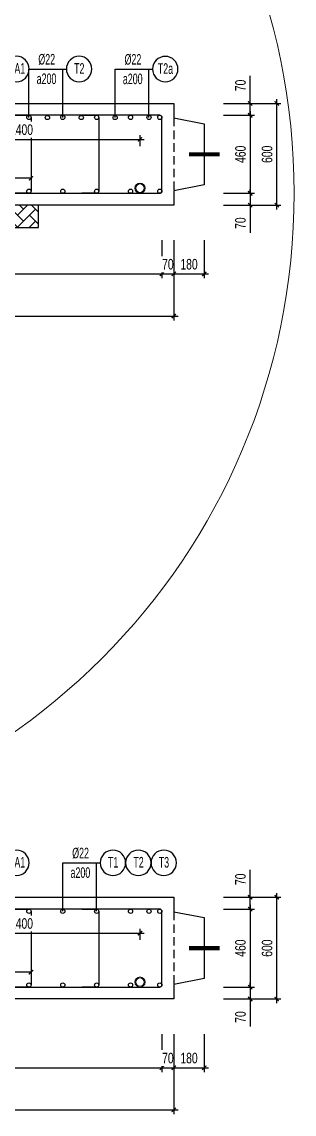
# Model space of a CAD drawing. Header units: millimetres. Extents: x -147841 to 368790, y -162721 to 84261.
# Drawn here: x 256243 to 257852, y -109964 to -103522 of the extents above; entities that cross this region are included whole.
import ezdxf
from ezdxf.enums import TextEntityAlignment as Align

# ---------------------------------------------------------------- set-up
doc = ezdxf.new("R2010")
doc.units = ezdxf.units.MM
doc.header["$LTSCALE"] = 1000
doc.header["$MEASUREMENT"] = 0
doc.header["$PDMODE"] = 1
doc.header["$PDSIZE"] = -10
doc.linetypes.add('DASHED', pattern=[0.75, 0.5, -0.25])
doc.layers.get('0').update_dxf_attribs({"linetype": 'CONTINUOUS', "lineweight": 18})
doc.layers.get('DEFPOINTS').update_dxf_attribs({"color": 5, "linetype": 'CONTINUOUS', "lineweight": 18})
for name, color, linetype, lineweight in [('0-THAY', 7, 'CONTINUOUS', 18), ('ccu11-Dim', 8, 'CONTINUOUS', 18), ('DIM', 8, 'CONTINUOUS', 18)]:
    doc.layers.add(name, color=color, linetype=linetype, lineweight=lineweight)
for name, color, linetype in [('ccu11-Hatch', 250, 'CONTINUOUS'), ('ccu11-Khuat', 9, 'DASHED'), ('ccu11-Manh', 8, 'CONTINUOUS'), ('ccu11-Thep', 4, 'CONTINUOUS'), ('ccu11-Thepdai', 6, 'CONTINUOUS'), ('KC-Cotthep', 8, 'CONTINUOUS'), ('KC-Dim', 8, 'CONTINUOUS'), ('KC-Manh', 8, 'CONTINUOUS'), ('KC-Thay', 7, 'CONTINUOUS')]:
    doc.layers.add(name, color=color, linetype=linetype)
doc.styles.add('ARIAL', font='arial.ttf', dxfattribs={"width": 0.7})
doc.styles.add('ccu11-dim', font='vnsimli.shx', dxfattribs={"width": 0.65, "bigfont": 'bigfont.shx'})
doc.dimstyles.new('2.5-25', dxfattribs={"dimscale": 25, "dimtxt": 2.5, "dimasz": 1, "dimexe": 1, "dimexo": 2, "dimgap": 1, "dimtad": 1, "dimdec": 1, "dimrnd": 5, "dimdsep": 46, "dimtxsty": 'ARIAL', "dimblk": 'ARCHTICK', "dimcen": -1, "dimdle": 1, "dimclrd": 256, "dimclre": 256, "dimclrt": 3, "dimadec": 0, "dimazin": 2, "dimtfac": 0.1, "dimtdec": 1, "dimtmove": 0, "dimatfit": 1, "dimldrblk": 'ARCHTICK', "dimfxl": 1, "dimtvp": 0.833333, "dimtfill": 1, "dimtolj": 1, "dimtzin": 12, "dimarcsym": 0})
doc.dimstyles.new('ccu11-100x4', dxfattribs={"dimscale": 100, "dimtxt": 2.5, "dimasz": 1, "dimexe": 1, "dimexo": 2, "dimgap": 1, "dimtad": 1, "dimdec": 0, "dimlfac": 0.25, "dimdsep": 46, "dimtxsty": 'ccu11-dim', "dimblk": 'ARCHTICK', "dimcen": -1, "dimdle": 1, "dimclrd": 256, "dimclre": 256, "dimclrt": 31, "dimadec": 0, "dimazin": 2, "dimtfac": 0.1, "dimtdec": 0, "dimtmove": 0, "dimatfit": 1, "dimldrblk": 'ARCHTICK', "dimfxl": 1, "dimtvp": 0.833333, "dimtolj": 1, "dimtzin": 12, "dimarcsym": 0})

# ---------------------------------------------------------------- blocks, each defined once
blk = doc.blocks.new('_ARCHTICK')
at = {"color": 0, "linetype": 'ByBlock', "const_width": 0.3}
blk.add_lwpolyline([(-0.5, -0.5), (0.5, 0.5)], dxfattribs=at)
blk = doc.blocks.new('*D458')
at = {"layer": 'DEFPOINTS', "color": 0, "linetype": 'ByBlock', "ltscale": 30, "transparency": 16777216}
for p in [(251890.6, -104759.7), (257070.6, -104759.7), (257070.6, -105008.4)]:
    blk.add_point(p, dxfattribs=at)
at = {"layer": 'KC-Dim', "linetype": 'ByBlock', "lineweight": -2, "ltscale": 30, "transparency": 16777216}
for p, q in [((251890.6, -104809.7), (251890.6, -105033.4)), ((257070.6, -104809.7), (257070.6, -105033.4)), ((251865.6, -105008.4), (257095.6, -105008.4))]:
    blk.add_line(p, q, dxfattribs=at)
at = {"layer": 'KC-Dim', "linetype": 'ByBlock', "lineweight": -2, "ltscale": 30, "transparency": 16777216, "xscale": 25, "yscale": 25, "zscale": 25, "rotation": 180}
blk.add_blockref('_ARCHTICK', (251890.6, -105008.4), dxfattribs=at)
at = {"layer": 'KC-Dim', "linetype": 'ByBlock', "lineweight": -2, "ltscale": 30, "transparency": 16777216, "xscale": 25, "yscale": 25, "zscale": 25}
blk.add_blockref('_ARCHTICK', (257070.6, -105008.4), dxfattribs=at)
at = {"layer": 'KC-Dim', "color": 3, "linetype": 'ByBlock', "ltscale": 30, "transparency": 16777216, "insert": (254480.6, -104951.5), "char_height": 62.5, "attachment_point": 5, "style": 'ARIAL', "bg_fill": 3, "box_fill_scale": 1.25, "bg_fill_color": 256, "bg_fill_true_color": 13158600, "bg_fill_transparency": 0}
blk.add_mtext('\\A1;5180', dxfattribs=at)
blk = doc.blocks.new('*D459')
at = {"layer": 'DEFPOINTS', "color": 0, "linetype": 'ByBlock', "ltscale": 30, "transparency": 16777216}
for p in [(251540.6, -104759.7), (257140.6, -104759.7), (257140.6, -105257)]:
    blk.add_point(p, dxfattribs=at)
at = {"layer": 'KC-Dim', "linetype": 'ByBlock', "lineweight": -2, "ltscale": 30, "transparency": 16777216}
for p, q in [((251540.6, -104809.7), (251540.6, -105282)), ((257140.6, -104809.7), (257140.6, -105282)), ((251515.6, -105257), (257165.6, -105257))]:
    blk.add_line(p, q, dxfattribs=at)
at = {"layer": 'KC-Dim', "linetype": 'ByBlock', "lineweight": -2, "ltscale": 30, "transparency": 16777216, "xscale": 25, "yscale": 25, "zscale": 25, "rotation": 180}
blk.add_blockref('_ARCHTICK', (251540.6, -105257), dxfattribs=at)
at = {"layer": 'KC-Dim', "linetype": 'ByBlock', "lineweight": -2, "ltscale": 30, "transparency": 16777216, "xscale": 25, "yscale": 25, "zscale": 25}
blk.add_blockref('_ARCHTICK', (257140.6, -105257), dxfattribs=at)
at = {"layer": 'KC-Dim', "color": 3, "linetype": 'ByBlock', "ltscale": 30, "transparency": 16777216, "insert": (254340.6, -105200.1), "char_height": 62.5, "attachment_point": 5, "style": 'ARIAL', "bg_fill": 3, "box_fill_scale": 1.25, "bg_fill_color": 256, "bg_fill_true_color": 13158600, "bg_fill_transparency": 0}
blk.add_mtext('\\A1;5600', dxfattribs=at)
blk = doc.blocks.new('*D460')
at = {"layer": 'DEFPOINTS', "color": 0, "linetype": 'ByBlock', "ltscale": 30, "transparency": 16777216}
for p in [(257383.7, -104002.8), (257748.7, -104002.8), (257383.7, -104602.8)]:
    blk.add_point(p, dxfattribs=at)
at = {"layer": 'KC-Dim', "linetype": 'ByBlock', "lineweight": -2, "ltscale": 30, "transparency": 16777216}
for p, q in [((257433.7, -104002.8), (257773.7, -104002.8)), ((257748.7, -104627.8), (257748.7, -103977.8)), ((257433.7, -104602.8), (257773.7, -104602.8))]:
    blk.add_line(p, q, dxfattribs=at)
at = {"layer": 'KC-Dim', "linetype": 'ByBlock', "lineweight": -2, "ltscale": 30, "transparency": 16777216, "xscale": 25, "yscale": 25, "zscale": 25}
for p, rotation in [((257748.7, -104002.8), 90), ((257748.7, -104602.8), 270)]:
    blk.add_blockref('_ARCHTICK', p, dxfattribs=dict(at, rotation=rotation))
at = {"layer": 'KC-Dim', "color": 3, "linetype": 'ByBlock', "ltscale": 30, "transparency": 16777216, "insert": (257691.8, -104302.8), "char_height": 62.5, "attachment_point": 5, "rotation": 90, "style": 'ARIAL', "bg_fill": 3, "box_fill_scale": 1.25, "bg_fill_color": 256, "bg_fill_true_color": 13158600, "bg_fill_transparency": 0}
blk.add_mtext('\\A1;600', dxfattribs=at)
blk = doc.blocks.new('*D461')
at = {"layer": 'DEFPOINTS', "color": 0, "linetype": 'ByBlock', "ltscale": 30, "transparency": 16777216}
for p in [(257383.7, -104072.8), (257383.7, -104532.8), (257591.5, -104532.8)]:
    blk.add_point(p, dxfattribs=at)
at = {"layer": 'KC-Dim', "linetype": 'ByBlock', "lineweight": -2, "ltscale": 30, "transparency": 16777216}
for p, q in [((257433.7, -104072.8), (257616.5, -104072.8)), ((257591.5, -104047.8), (257591.5, -104557.8)), ((257433.7, -104532.8), (257616.5, -104532.8))]:
    blk.add_line(p, q, dxfattribs=at)
at = {"layer": 'KC-Dim', "linetype": 'ByBlock', "lineweight": -2, "ltscale": 30, "transparency": 16777216, "xscale": 25, "yscale": 25, "zscale": 25}
for p, rotation in [((257591.5, -104072.8), 90), ((257591.5, -104532.8), 270)]:
    blk.add_blockref('_ARCHTICK', p, dxfattribs=dict(at, rotation=rotation))
at = {"layer": 'KC-Dim', "color": 3, "linetype": 'ByBlock', "ltscale": 30, "transparency": 16777216, "insert": (257534.6, -104302.8), "char_height": 62.5, "attachment_point": 5, "rotation": 90, "style": 'ARIAL', "bg_fill": 3, "box_fill_scale": 1.25, "bg_fill_color": 256, "bg_fill_true_color": 13158600, "bg_fill_transparency": 0}
blk.add_mtext('\\A1;460', dxfattribs=at)
blk = doc.blocks.new('*D462')
at = {"layer": 'DEFPOINTS', "color": 0, "linetype": 'ByBlock', "ltscale": 30, "transparency": 16777216}
for p in [(257383.7, -104002.8), (257591.5, -104002.8), (257383.7, -104072.8)]:
    blk.add_point(p, dxfattribs=at)
at = {"layer": 'KC-Dim', "linetype": 'ByBlock', "lineweight": -2, "ltscale": 30, "transparency": 16777216}
for p, q in [((257591.5, -104002.8), (257591.5, -103840.6)), ((257433.7, -104002.8), (257616.5, -104002.8)), ((257591.5, -104072.8), (257591.5, -104002.8)), ((257433.7, -104072.8), (257616.5, -104072.8)), ((257591.5, -104072.8), (257591.5, -104097.8))]:
    blk.add_line(p, q, dxfattribs=at)
at = {"layer": 'KC-Dim', "linetype": 'ByBlock', "lineweight": -2, "ltscale": 30, "transparency": 16777216, "xscale": 25, "yscale": 25, "zscale": 25}
for p, rotation in [((257591.5, -104002.8), 270), ((257591.5, -104072.8), 90)]:
    blk.add_blockref('_ARCHTICK', p, dxfattribs=dict(at, rotation=rotation))
at = {"layer": 'KC-Dim', "color": 3, "linetype": 'ByBlock', "ltscale": 30, "transparency": 16777216, "insert": (257534.6, -103896.7), "char_height": 62.5, "attachment_point": 5, "rotation": 90, "style": 'ARIAL', "bg_fill": 3, "box_fill_scale": 1.25, "bg_fill_color": 256, "bg_fill_true_color": 13158600, "bg_fill_transparency": 0}
blk.add_mtext('\\A1;70', dxfattribs=at)
blk = doc.blocks.new('*D463')
at = {"layer": 'DEFPOINTS', "color": 0, "linetype": 'ByBlock', "ltscale": 30, "transparency": 16777216}
for p in [(257383.7, -104532.8), (257383.7, -104602.8), (257591.5, -104602.8)]:
    blk.add_point(p, dxfattribs=at)
at = {"layer": 'KC-Dim', "linetype": 'ByBlock', "lineweight": -2, "ltscale": 30, "transparency": 16777216}
for p, q in [((257433.7, -104532.8), (257616.5, -104532.8)), ((257591.5, -104532.8), (257591.5, -104507.8)), ((257591.5, -104532.8), (257591.5, -104602.8)), ((257433.7, -104602.8), (257616.5, -104602.8)), ((257591.5, -104602.8), (257591.5, -104765))]:
    blk.add_line(p, q, dxfattribs=at)
at = {"layer": 'KC-Dim', "linetype": 'ByBlock', "lineweight": -2, "ltscale": 30, "transparency": 16777216, "xscale": 25, "yscale": 25, "zscale": 25}
for p, rotation in [((257591.5, -104532.8), 270), ((257591.5, -104602.8), 90)]:
    blk.add_blockref('_ARCHTICK', p, dxfattribs=dict(at, rotation=rotation))
at = {"layer": 'KC-Dim', "color": 3, "linetype": 'ByBlock', "ltscale": 30, "transparency": 16777216, "insert": (257534.6, -104708.9), "char_height": 62.5, "attachment_point": 5, "rotation": 90, "style": 'ARIAL', "bg_fill": 3, "box_fill_scale": 1.25, "bg_fill_color": 256, "bg_fill_true_color": 13158600, "bg_fill_transparency": 0}
blk.add_mtext('\\A1;70', dxfattribs=at)
blk = doc.blocks.new('att_thep_2')
blk.add_circle((-300, 0), 300)
at = {"color": 3, "style": 'ARIAL', "width": 0.6}
blk.add_attdef('DK', text='', height=250, dxfattribs=at).set_placement((467, 105), align=Align.CENTER)
at = {"color": 31, "style": 'ARIAL', "width": 0.6}
blk.add_attdef('SH', text='', height=250, dxfattribs=at).set_placement((-281, -111), align=Align.CENTER)
at = {"color": 2, "style": 'ARIAL', "width": 0.6}
blk.add_attdef('KC', text='', height=250, dxfattribs=at).set_placement((472, -355), align=Align.CENTER)
blk = doc.blocks.new('*D464')
at = {"layer": 'DEFPOINTS', "color": 0, "ltscale": 3000, "transparency": 16777216}
for p in [(257070.6, -104759.7), (257140.6, -104759.7)]:
    blk.add_point(p, dxfattribs=at)
at = {"layer": 'KC-Dim', "lineweight": -2, "ltscale": 3000, "transparency": 16777216}
for p, q in [((257070.6, -104809.7), (257070.6, -105033.4)), ((257140.6, -104809.7), (257140.6, -105033.4)), ((257045.6, -105008.4), (257165.6, -105008.4))]:
    blk.add_line(p, q, dxfattribs=at)
at = {"layer": 'KC-Dim', "lineweight": -2, "ltscale": 3000, "transparency": 16777216, "xscale": 25, "yscale": 25, "zscale": 25, "rotation": 180}
blk.add_blockref('_ARCHTICK', (257070.6, -105008.4), dxfattribs=at)
at = {"layer": 'KC-Dim', "lineweight": -2, "ltscale": 3000, "transparency": 16777216, "xscale": 25, "yscale": 25, "zscale": 25}
blk.add_blockref('_ARCHTICK', (257140.6, -105008.4), dxfattribs=at)
at = {"layer": 'KC-Dim', "color": 3, "ltscale": 3000, "transparency": 16777216, "insert": (257105.6, -104951.5), "char_height": 62.5, "attachment_point": 5, "style": 'ARIAL', "bg_fill": 3, "box_fill_scale": 1.25, "bg_fill_color": 256, "bg_fill_true_color": 13158600, "bg_fill_transparency": 0}
blk.add_mtext('\\A1;70', dxfattribs=at)
at = {"layer": 'DEFPOINTS', "color": 0, "ltscale": 3000, "transparency": 16777216}
blk.add_point((257140.6, -105008.4), dxfattribs=at)
blk = doc.blocks.new('*D465')
at = {"layer": 'DEFPOINTS', "color": 0, "ltscale": 3000, "transparency": 16777216}
for p in [(257140.6, -104759.7), (257320.6, -104759.7)]:
    blk.add_point(p, dxfattribs=at)
at = {"layer": 'KC-Dim', "lineweight": -2, "ltscale": 3000, "transparency": 16777216}
for p, q in [((257140.6, -104809.7), (257140.6, -105033.4)), ((257320.6, -104809.7), (257320.6, -105033.4)), ((257115.6, -105008.4), (257345.6, -105008.4))]:
    blk.add_line(p, q, dxfattribs=at)
at = {"layer": 'KC-Dim', "color": 3, "ltscale": 3000, "transparency": 16777216, "insert": (257230.6, -104951.5), "char_height": 62.5, "attachment_point": 5, "style": 'ARIAL', "bg_fill": 3, "box_fill_scale": 1.25, "bg_fill_color": 256, "bg_fill_true_color": 13158600, "bg_fill_transparency": 0}
blk.add_mtext('\\A1;180', dxfattribs=at)
at = {"layer": 'DEFPOINTS', "color": 0, "ltscale": 3000, "transparency": 16777216}
blk.add_point((257320.6, -105008.4), dxfattribs=at)
at = {"layer": 'KC-Dim', "lineweight": -2, "ltscale": 3000, "transparency": 16777216, "xscale": 25, "yscale": 25, "zscale": 25, "rotation": 180}
blk.add_blockref('_ARCHTICK', (257140.6, -105008.4), dxfattribs=at)
at = {"layer": 'KC-Dim', "lineweight": -2, "ltscale": 3000, "transparency": 16777216, "xscale": 25, "yscale": 25, "zscale": 25}
blk.add_blockref('_ARCHTICK', (257320.6, -105008.4), dxfattribs=at)
blk = doc.blocks.new('*U446')
at = {"layer": 'ccu11-Thepdai', "flags": 128}
blk.add_lwpolyline([(-50, 230), (37.5, 230, -0.414214), (50, 217.5), (50, -114.4), (50, -217.5, -0.414214), (37.5, -230), (-50, -230)], format="xyb", dxfattribs=at)
blk = doc.blocks.new('*U447')
at = {"layer": 'DIM', "color": 0, "linetype": 'ByBlock', "lineweight": -2, "transparency": 16777216}
for p in [(0, 0), (400, 0), (800, 0), (1200, 0), (1600, 0)]:
    blk.add_blockref('*U446', p, dxfattribs=at)
blk = doc.blocks.new('*D1504')
at = {"layer": 'DEFPOINTS', "color": 0, "linetype": 'ByBlock', "ltscale": 30, "transparency": 16777216}
for p in [(222151.3, -97642), (222151.3, -97743.7), (220951.3, -97830)]:
    blk.add_point(p, dxfattribs=at)
at = {"layer": 'KC-Dim', "linetype": 'ByBlock', "lineweight": -2, "ltscale": 30, "transparency": 16777216}
for p, q in [((220951.3, -97780), (220951.3, -97718.7)), ((222151.3, -97692), (222151.3, -97768.7)), ((220926.3, -97743.7), (222176.3, -97743.7))]:
    blk.add_line(p, q, dxfattribs=at)
at = {"layer": 'KC-Dim', "linetype": 'ByBlock', "lineweight": -2, "ltscale": 30, "transparency": 16777216, "xscale": 25, "yscale": 25, "zscale": 25, "rotation": 180}
blk.add_blockref('_ARCHTICK', (220951.3, -97743.7), dxfattribs=at)
at = {"layer": 'KC-Dim', "linetype": 'ByBlock', "lineweight": -2, "ltscale": 30, "transparency": 16777216, "xscale": 25, "yscale": 25, "zscale": 25}
blk.add_blockref('_ARCHTICK', (222151.3, -97743.7), dxfattribs=at)
at = {"layer": 'KC-Dim', "color": 3, "linetype": 'ByBlock', "ltscale": 30, "transparency": 16777216, "insert": (221551.3, -97686.8), "char_height": 62.5, "attachment_point": 5, "style": 'ARIAL', "bg_fill": 3, "box_fill_scale": 1.25, "bg_fill_color": 256, "bg_fill_true_color": 13158600, "bg_fill_transparency": 0}
blk.add_mtext('\\A1;1200', dxfattribs=at)
blk = doc.blocks.new('*D1505')
at = {"layer": 'DEFPOINTS', "color": 0, "linetype": 'ByBlock', "ltscale": 30, "transparency": 16777216}
for p in [(222151.3, -97642), (223346.3, -97743.7), (223346.3, -97833.7)]:
    blk.add_point(p, dxfattribs=at)
at = {"layer": 'KC-Dim', "linetype": 'ByBlock', "lineweight": -2, "ltscale": 30, "transparency": 16777216}
for p, q in [((222151.3, -97692), (222151.3, -97768.7)), ((223346.3, -97783.7), (223346.3, -97718.7)), ((222126.3, -97743.7), (223371.3, -97743.7))]:
    blk.add_line(p, q, dxfattribs=at)
at = {"layer": 'KC-Dim', "linetype": 'ByBlock', "lineweight": -2, "ltscale": 30, "transparency": 16777216, "xscale": 25, "yscale": 25, "zscale": 25, "rotation": 180}
blk.add_blockref('_ARCHTICK', (222151.3, -97743.7), dxfattribs=at)
at = {"layer": 'KC-Dim', "linetype": 'ByBlock', "lineweight": -2, "ltscale": 30, "transparency": 16777216, "xscale": 25, "yscale": 25, "zscale": 25}
blk.add_blockref('_ARCHTICK', (223346.3, -97743.7), dxfattribs=at)
at = {"layer": 'KC-Dim', "color": 3, "linetype": 'ByBlock', "ltscale": 30, "transparency": 16777216, "insert": (222748.8, -97686.8), "char_height": 62.5, "attachment_point": 5, "style": 'ARIAL', "bg_fill": 3, "box_fill_scale": 1.25, "bg_fill_color": 256, "bg_fill_true_color": 13158600, "bg_fill_transparency": 0}
blk.add_mtext('\\A1;1195', dxfattribs=at)
blk = doc.blocks.new('*D1506')
at = {"layer": 'DEFPOINTS', "color": 0, "linetype": 'ByBlock', "ltscale": 30, "transparency": 16777216}
for p in [(224541.3, -97642), (224541.3, -97743.7), (223346.3, -97833.7)]:
    blk.add_point(p, dxfattribs=at)
at = {"layer": 'KC-Dim', "linetype": 'ByBlock', "lineweight": -2, "ltscale": 30, "transparency": 16777216}
for p, q in [((223346.3, -97783.7), (223346.3, -97718.7)), ((224541.3, -97692), (224541.3, -97768.7)), ((223321.3, -97743.7), (224566.3, -97743.7))]:
    blk.add_line(p, q, dxfattribs=at)
at = {"layer": 'KC-Dim', "linetype": 'ByBlock', "lineweight": -2, "ltscale": 30, "transparency": 16777216, "xscale": 25, "yscale": 25, "zscale": 25, "rotation": 180}
blk.add_blockref('_ARCHTICK', (223346.3, -97743.7), dxfattribs=at)
at = {"layer": 'KC-Dim', "linetype": 'ByBlock', "lineweight": -2, "ltscale": 30, "transparency": 16777216, "xscale": 25, "yscale": 25, "zscale": 25}
blk.add_blockref('_ARCHTICK', (224541.3, -97743.7), dxfattribs=at)
at = {"layer": 'KC-Dim', "color": 3, "linetype": 'ByBlock', "ltscale": 30, "transparency": 16777216, "insert": (223943.8, -97686.8), "char_height": 62.5, "attachment_point": 5, "style": 'ARIAL', "bg_fill": 3, "box_fill_scale": 1.25, "bg_fill_color": 256, "bg_fill_true_color": 13158600, "bg_fill_transparency": 0}
blk.add_mtext('\\A1;1195', dxfattribs=at)
blk = doc.blocks.new('*D1507')
at = {"layer": 'DEFPOINTS', "color": 0, "linetype": 'ByBlock', "ltscale": 30, "transparency": 16777216}
for p in [(224541.3, -97642), (225941.3, -97743.7), (225941.3, -97833.7)]:
    blk.add_point(p, dxfattribs=at)
at = {"layer": 'KC-Dim', "linetype": 'ByBlock', "lineweight": -2, "ltscale": 30, "transparency": 16777216}
for p, q in [((224541.3, -97692), (224541.3, -97768.7)), ((225941.3, -97783.7), (225941.3, -97718.7)), ((224516.3, -97743.7), (225966.3, -97743.7))]:
    blk.add_line(p, q, dxfattribs=at)
at = {"layer": 'KC-Dim', "linetype": 'ByBlock', "lineweight": -2, "ltscale": 30, "transparency": 16777216, "xscale": 25, "yscale": 25, "zscale": 25, "rotation": 180}
blk.add_blockref('_ARCHTICK', (224541.3, -97743.7), dxfattribs=at)
at = {"layer": 'KC-Dim', "linetype": 'ByBlock', "lineweight": -2, "ltscale": 30, "transparency": 16777216, "xscale": 25, "yscale": 25, "zscale": 25}
blk.add_blockref('_ARCHTICK', (225941.3, -97743.7), dxfattribs=at)
at = {"layer": 'KC-Dim', "color": 3, "linetype": 'ByBlock', "ltscale": 30, "transparency": 16777216, "insert": (225241.3, -97686.8), "char_height": 62.5, "attachment_point": 5, "style": 'ARIAL', "bg_fill": 3, "box_fill_scale": 1.25, "bg_fill_color": 256, "bg_fill_true_color": 13158600, "bg_fill_transparency": 0}
blk.add_mtext('\\A1;1400', dxfattribs=at)
blk = doc.blocks.new('A$C260038B3')
at = {"layer": '0-THAY', "linetype": 'Continuous'}
for radius in [120, 100]:
    blk.add_circle((0, 0), radius, dxfattribs=at)
blk = doc.blocks.new('*U444')
at = {"layer": 'ccu11-Thep'}
blk.add_circle((0, 0), 12.5, dxfattribs=at)
blk = doc.blocks.new('*U445')
at = {"layer": 'KC-Dim', "color": 0, "linetype": 'ByBlock', "lineweight": -2, "transparency": 16777216}
for p in [(0, 0), (200, 0), (400, 0), (600, 0), (800, 0), (1000, 0), (1200, 0), (1400, 0), (1600, 0), (1800, 0), (2000, 0), (2200, 0), (2400, 0), (2600, 0), (2800, 0), (3000, 0), (3200, 0), (3400, 0), (3600, 0), (3800, 0), (4000, 0), (4200, 0), (4400, 0), (4600, 0), (4800, 0)]:
    blk.add_blockref('*U444', p, dxfattribs=at)
blk = doc.blocks.new('*D490')
at = {"layer": 'DEFPOINTS', "color": 0, "linetype": 'ByBlock', "ltscale": 30, "transparency": 16777216}
for p in [(251890.6, -109441.5), (257070.6, -109441.5), (257070.6, -109690.2)]:
    blk.add_point(p, dxfattribs=at)
at = {"layer": 'KC-Dim', "linetype": 'ByBlock', "lineweight": -2, "ltscale": 30, "transparency": 16777216}
for p, q in [((251890.6, -109491.5), (251890.6, -109715.2)), ((257070.6, -109491.5), (257070.6, -109715.2)), ((251865.6, -109690.2), (257095.6, -109690.2))]:
    blk.add_line(p, q, dxfattribs=at)
at = {"layer": 'KC-Dim', "linetype": 'ByBlock', "lineweight": -2, "ltscale": 30, "transparency": 16777216, "xscale": 25, "yscale": 25, "zscale": 25, "rotation": 180}
blk.add_blockref('_ARCHTICK', (251890.6, -109690.2), dxfattribs=at)
at = {"layer": 'KC-Dim', "linetype": 'ByBlock', "lineweight": -2, "ltscale": 30, "transparency": 16777216, "xscale": 25, "yscale": 25, "zscale": 25}
blk.add_blockref('_ARCHTICK', (257070.6, -109690.2), dxfattribs=at)
at = {"layer": 'KC-Dim', "color": 3, "linetype": 'ByBlock', "ltscale": 30, "transparency": 16777216, "insert": (254480.6, -109633.3), "char_height": 62.5, "attachment_point": 5, "style": 'ARIAL', "bg_fill": 3, "box_fill_scale": 1.25, "bg_fill_color": 256, "bg_fill_true_color": 13158600, "bg_fill_transparency": 0}
blk.add_mtext('\\A1;5180', dxfattribs=at)
blk = doc.blocks.new('*D491')
at = {"layer": 'DEFPOINTS', "color": 0, "linetype": 'ByBlock', "ltscale": 30, "transparency": 16777216}
for p in [(251540.6, -109441.5), (257140.6, -109441.5), (257140.6, -109938.8)]:
    blk.add_point(p, dxfattribs=at)
at = {"layer": 'KC-Dim', "linetype": 'ByBlock', "lineweight": -2, "ltscale": 30, "transparency": 16777216}
for p, q in [((251540.6, -109491.5), (251540.6, -109963.8)), ((257140.6, -109491.5), (257140.6, -109963.8)), ((251515.6, -109938.8), (257165.6, -109938.8))]:
    blk.add_line(p, q, dxfattribs=at)
at = {"layer": 'KC-Dim', "linetype": 'ByBlock', "lineweight": -2, "ltscale": 30, "transparency": 16777216, "xscale": 25, "yscale": 25, "zscale": 25, "rotation": 180}
blk.add_blockref('_ARCHTICK', (251540.6, -109938.8), dxfattribs=at)
at = {"layer": 'KC-Dim', "linetype": 'ByBlock', "lineweight": -2, "ltscale": 30, "transparency": 16777216, "xscale": 25, "yscale": 25, "zscale": 25}
blk.add_blockref('_ARCHTICK', (257140.6, -109938.8), dxfattribs=at)
at = {"layer": 'KC-Dim', "color": 3, "linetype": 'ByBlock', "ltscale": 30, "transparency": 16777216, "insert": (254340.6, -109881.8), "char_height": 62.5, "attachment_point": 5, "style": 'ARIAL', "bg_fill": 3, "box_fill_scale": 1.25, "bg_fill_color": 256, "bg_fill_true_color": 13158600, "bg_fill_transparency": 0}
blk.add_mtext('\\A1;5600', dxfattribs=at)
blk = doc.blocks.new('*D492')
at = {"layer": 'DEFPOINTS', "color": 0, "linetype": 'ByBlock', "ltscale": 30, "transparency": 16777216}
for p in [(257383.7, -108684.6), (257748.7, -108684.6), (257383.7, -109284.6)]:
    blk.add_point(p, dxfattribs=at)
at = {"layer": 'KC-Dim', "linetype": 'ByBlock', "lineweight": -2, "ltscale": 30, "transparency": 16777216}
for p, q in [((257748.7, -109309.6), (257748.7, -108659.6)), ((257433.7, -108684.6), (257773.7, -108684.6)), ((257433.7, -109284.6), (257773.7, -109284.6))]:
    blk.add_line(p, q, dxfattribs=at)
at = {"layer": 'KC-Dim', "linetype": 'ByBlock', "lineweight": -2, "ltscale": 30, "transparency": 16777216, "xscale": 25, "yscale": 25, "zscale": 25}
for p, rotation in [((257748.7, -108684.6), 90), ((257748.7, -109284.6), 270)]:
    blk.add_blockref('_ARCHTICK', p, dxfattribs=dict(at, rotation=rotation))
at = {"layer": 'KC-Dim', "color": 3, "linetype": 'ByBlock', "ltscale": 30, "transparency": 16777216, "insert": (257691.8, -108984.6), "char_height": 62.5, "attachment_point": 5, "rotation": 90, "style": 'ARIAL', "bg_fill": 3, "box_fill_scale": 1.25, "bg_fill_color": 256, "bg_fill_true_color": 13158600, "bg_fill_transparency": 0}
blk.add_mtext('\\A1;600', dxfattribs=at)
blk = doc.blocks.new('*D493')
at = {"layer": 'DEFPOINTS', "color": 0, "linetype": 'ByBlock', "ltscale": 30, "transparency": 16777216}
for p in [(257383.7, -108754.6), (257383.7, -109214.6), (257591.5, -109214.6)]:
    blk.add_point(p, dxfattribs=at)
at = {"layer": 'KC-Dim', "linetype": 'ByBlock', "lineweight": -2, "ltscale": 30, "transparency": 16777216}
for p, q in [((257591.5, -108729.6), (257591.5, -109239.6)), ((257433.7, -108754.6), (257616.5, -108754.6)), ((257433.7, -109214.6), (257616.5, -109214.6))]:
    blk.add_line(p, q, dxfattribs=at)
at = {"layer": 'KC-Dim', "linetype": 'ByBlock', "lineweight": -2, "ltscale": 30, "transparency": 16777216, "xscale": 25, "yscale": 25, "zscale": 25}
for p, rotation in [((257591.5, -108754.6), 90), ((257591.5, -109214.6), 270)]:
    blk.add_blockref('_ARCHTICK', p, dxfattribs=dict(at, rotation=rotation))
at = {"layer": 'KC-Dim', "color": 3, "linetype": 'ByBlock', "ltscale": 30, "transparency": 16777216, "insert": (257534.6, -108984.6), "char_height": 62.5, "attachment_point": 5, "rotation": 90, "style": 'ARIAL', "bg_fill": 3, "box_fill_scale": 1.25, "bg_fill_color": 256, "bg_fill_true_color": 13158600, "bg_fill_transparency": 0}
blk.add_mtext('\\A1;460', dxfattribs=at)
blk = doc.blocks.new('*D494')
at = {"layer": 'DEFPOINTS', "color": 0, "linetype": 'ByBlock', "ltscale": 30, "transparency": 16777216}
for p in [(257383.7, -108684.6), (257591.5, -108684.6), (257383.7, -108754.6)]:
    blk.add_point(p, dxfattribs=at)
at = {"layer": 'KC-Dim', "linetype": 'ByBlock', "lineweight": -2, "ltscale": 30, "transparency": 16777216}
for p, q in [((257591.5, -108684.6), (257591.5, -108522.4)), ((257433.7, -108684.6), (257616.5, -108684.6)), ((257591.5, -108754.6), (257591.5, -108684.6)), ((257433.7, -108754.6), (257616.5, -108754.6)), ((257591.5, -108754.6), (257591.5, -108779.6))]:
    blk.add_line(p, q, dxfattribs=at)
at = {"layer": 'KC-Dim', "linetype": 'ByBlock', "lineweight": -2, "ltscale": 30, "transparency": 16777216, "xscale": 25, "yscale": 25, "zscale": 25}
for p, rotation in [((257591.5, -108684.6), 270), ((257591.5, -108754.6), 90)]:
    blk.add_blockref('_ARCHTICK', p, dxfattribs=dict(at, rotation=rotation))
at = {"layer": 'KC-Dim', "color": 3, "linetype": 'ByBlock', "ltscale": 30, "transparency": 16777216, "insert": (257534.6, -108578.5), "char_height": 62.5, "attachment_point": 5, "rotation": 90, "style": 'ARIAL', "bg_fill": 3, "box_fill_scale": 1.25, "bg_fill_color": 256, "bg_fill_true_color": 13158600, "bg_fill_transparency": 0}
blk.add_mtext('\\A1;70', dxfattribs=at)
blk = doc.blocks.new('*D495')
at = {"layer": 'DEFPOINTS', "color": 0, "linetype": 'ByBlock', "ltscale": 30, "transparency": 16777216}
for p in [(257383.7, -109214.6), (257383.7, -109284.6), (257591.5, -109284.6)]:
    blk.add_point(p, dxfattribs=at)
at = {"layer": 'KC-Dim', "linetype": 'ByBlock', "lineweight": -2, "ltscale": 30, "transparency": 16777216}
for p, q in [((257591.5, -109214.6), (257591.5, -109189.6)), ((257433.7, -109214.6), (257616.5, -109214.6)), ((257591.5, -109214.6), (257591.5, -109284.6)), ((257433.7, -109284.6), (257616.5, -109284.6)), ((257591.5, -109284.6), (257591.5, -109446.7))]:
    blk.add_line(p, q, dxfattribs=at)
at = {"layer": 'KC-Dim', "linetype": 'ByBlock', "lineweight": -2, "ltscale": 30, "transparency": 16777216, "xscale": 25, "yscale": 25, "zscale": 25}
for p, rotation in [((257591.5, -109214.6), 270), ((257591.5, -109284.6), 90)]:
    blk.add_blockref('_ARCHTICK', p, dxfattribs=dict(at, rotation=rotation))
at = {"layer": 'KC-Dim', "color": 3, "linetype": 'ByBlock', "ltscale": 30, "transparency": 16777216, "insert": (257534.6, -109390.7), "char_height": 62.5, "attachment_point": 5, "rotation": 90, "style": 'ARIAL', "bg_fill": 3, "box_fill_scale": 1.25, "bg_fill_color": 256, "bg_fill_true_color": 13158600, "bg_fill_transparency": 0}
blk.add_mtext('\\A1;70', dxfattribs=at)
blk = doc.blocks.new('*D496')
at = {"layer": 'DEFPOINTS', "color": 0, "ltscale": 3000, "transparency": 16777216}
for p in [(257070.6, -109441.5), (257140.6, -109441.5)]:
    blk.add_point(p, dxfattribs=at)
at = {"layer": 'KC-Dim', "lineweight": -2, "ltscale": 3000, "transparency": 16777216}
for p, q in [((257070.6, -109491.5), (257070.6, -109715.2)), ((257140.6, -109491.5), (257140.6, -109715.2)), ((257045.6, -109690.2), (257165.6, -109690.2))]:
    blk.add_line(p, q, dxfattribs=at)
at = {"layer": 'KC-Dim', "lineweight": -2, "ltscale": 3000, "transparency": 16777216, "xscale": 25, "yscale": 25, "zscale": 25, "rotation": 180}
blk.add_blockref('_ARCHTICK', (257070.6, -109690.2), dxfattribs=at)
at = {"layer": 'KC-Dim', "lineweight": -2, "ltscale": 3000, "transparency": 16777216, "xscale": 25, "yscale": 25, "zscale": 25}
blk.add_blockref('_ARCHTICK', (257140.6, -109690.2), dxfattribs=at)
at = {"layer": 'KC-Dim', "color": 3, "ltscale": 3000, "transparency": 16777216, "insert": (257105.6, -109633.3), "char_height": 62.5, "attachment_point": 5, "style": 'ARIAL', "bg_fill": 3, "box_fill_scale": 1.25, "bg_fill_color": 256, "bg_fill_true_color": 13158600, "bg_fill_transparency": 0}
blk.add_mtext('\\A1;70', dxfattribs=at)
at = {"layer": 'DEFPOINTS', "color": 0, "ltscale": 3000, "transparency": 16777216}
blk.add_point((257140.6, -109690.2), dxfattribs=at)
blk = doc.blocks.new('*D497')
at = {"layer": 'DEFPOINTS', "color": 0, "ltscale": 3000, "transparency": 16777216}
for p in [(257140.6, -109441.5), (257320.6, -109441.5)]:
    blk.add_point(p, dxfattribs=at)
at = {"layer": 'KC-Dim', "lineweight": -2, "ltscale": 3000, "transparency": 16777216}
for p, q in [((257140.6, -109491.5), (257140.6, -109715.2)), ((257320.6, -109491.5), (257320.6, -109715.2)), ((257115.6, -109690.2), (257345.6, -109690.2))]:
    blk.add_line(p, q, dxfattribs=at)
at = {"layer": 'KC-Dim', "color": 3, "ltscale": 3000, "transparency": 16777216, "insert": (257230.6, -109633.3), "char_height": 62.5, "attachment_point": 5, "style": 'ARIAL', "bg_fill": 3, "box_fill_scale": 1.25, "bg_fill_color": 256, "bg_fill_true_color": 13158600, "bg_fill_transparency": 0}
blk.add_mtext('\\A1;180', dxfattribs=at)
at = {"layer": 'DEFPOINTS', "color": 0, "ltscale": 3000, "transparency": 16777216}
blk.add_point((257320.6, -109690.2), dxfattribs=at)
at = {"layer": 'KC-Dim', "lineweight": -2, "ltscale": 3000, "transparency": 16777216, "xscale": 25, "yscale": 25, "zscale": 25, "rotation": 180}
blk.add_blockref('_ARCHTICK', (257140.6, -109690.2), dxfattribs=at)
at = {"layer": 'KC-Dim', "lineweight": -2, "ltscale": 3000, "transparency": 16777216, "xscale": 25, "yscale": 25, "zscale": 25}
blk.add_blockref('_ARCHTICK', (257320.6, -109690.2), dxfattribs=at)
blk = doc.blocks.new('*U478')
at = {"layer": 'ccu11-Thepdai', "flags": 128}
blk.add_lwpolyline([(-50, 230), (37.5, 230, -0.414214), (50, 217.5), (50, -114.4), (50, -217.5, -0.414214), (37.5, -230), (-50, -230)], format="xyb", dxfattribs=at)
blk = doc.blocks.new('*U479')
at = {"layer": 'DIM', "color": 0, "linetype": 'ByBlock', "lineweight": -2, "transparency": 16777216}
for p in [(0, 0), (400, 0), (800, 0), (1200, 0), (1600, 0)]:
    blk.add_blockref('*U478', p, dxfattribs=at)
blk = doc.blocks.new('*U476')
at = {"layer": 'ccu11-Thep'}
blk.add_circle((0, 0), 12.5, dxfattribs=at)
blk = doc.blocks.new('*U477')
at = {"layer": 'KC-Dim', "color": 0, "linetype": 'ByBlock', "lineweight": -2, "transparency": 16777216}
for p in [(0, 0), (200, 0), (400, 0), (600, 0), (800, 0), (1000, 0), (1200, 0), (1400, 0), (1600, 0), (1800, 0), (2000, 0), (2200, 0), (2400, 0), (2600, 0), (2800, 0), (3000, 0), (3200, 0), (3400, 0), (3600, 0), (3800, 0), (4000, 0), (4200, 0), (4400, 0), (4600, 0), (4800, 0)]:
    blk.add_blockref('*U476', p, dxfattribs=at)
blk = doc.blocks.new('saw6-56')
at = {"layer": 'ccu11-Dim', "ltscale": 3000, "xscale": 0.25, "yscale": 0.25, "zscale": 0.25}
for p in [(220951.28, -98031.45), (223346.28, -98027.45), (225941.28, -98031.74)]:
    blk.add_blockref('A$C260038B3', p, dxfattribs=at)
at = {"layer": 'KC-Dim', "linetype": 'ByBlock', "ltscale": 30}
dim = blk.add_linear_dim(base=(222151.28, -97743.7), p1=(220951.28, -97829.95), p2=(222151.28, -97642.01), dimstyle='2.5-25', dxfattribs=at)
dim.commit()
dim.dimension.update_dxf_attribs({"geometry": '*D1504', "text_midpoint": (221551.28, -97686.79)})
dim = blk.add_linear_dim(base=(223346.28, -97743.7), p1=(222151.28, -97642.01), p2=(223346.28, -97833.73), dimstyle='2.5-25', dxfattribs=at)
dim.commit()
dim.dimension.update_dxf_attribs({"geometry": '*D1505', "text_midpoint": (222748.78, -97686.79)})
at = {"layer": 'ccu11-Dim', "ltscale": 3000, "xscale": 0.25, "yscale": 0.25, "zscale": 0.25}
blk.add_blockref('A$C260038B3', (222151.28, -97631.73), dxfattribs=at)
at = {"layer": 'KC-Dim', "linetype": 'ByBlock', "ltscale": 30}
dim = blk.add_linear_dim(base=(224541.28, -97743.7), p1=(223346.28, -97833.73), p2=(224541.28, -97642.01), dimstyle='2.5-25', dxfattribs=at)
dim.commit()
dim.dimension.update_dxf_attribs({"geometry": '*D1506', "text_midpoint": (223943.78, -97686.79)})
dim = blk.add_linear_dim(base=(225941.28, -97743.7), p1=(224541.28, -97642.01), p2=(225941.28, -97833.72), dimstyle='2.5-25', dxfattribs=at)
dim.commit()
dim.dimension.update_dxf_attribs({"geometry": '*D1507', "text_midpoint": (225241.28, -97686.79)})
at = {"layer": 'ccu11-Dim', "ltscale": 3000, "xscale": 0.25, "yscale": 0.25, "zscale": 0.25}
blk.add_blockref('A$C260038B3', (224541.28, -97631.73), dxfattribs=at)

msp = doc.modelspace()

# ---------------------------------------------------------------- linework, layer by layer
at = {"layer": 'ccu11-Khuat', "ltscale": 0.1}
for p, q in [((257140.59, -104087.81), (257140.59, -104517.81)), ((257140.59, -108769.58), (257140.59, -109199.58))]:
    msp.add_line(p, q, dxfattribs=at)
at = {"layer": 'ccu11-Thep', "const_width": 25}
for points in [[(257230.59, -104302.81), (257410.59, -104302.81)], [(257230.59, -108984.58), (257410.59, -108984.58)]]:
    msp.add_lwpolyline(points, dxfattribs=at)
at = {"layer": 'ccu11-Thep'}
for centre in [(257058.09, -104085.31), (257058.09, -104520.31), (257058.09, -108767.08), (257058.09, -109202.08)]:
    msp.add_circle(centre, 12.5, dxfattribs=at)
at = {"layer": 'ccu11-Thepdai'}
for points in [[(254285.09, -104532.81), (257058.09, -104532.81, 0.4142136), (257070.59, -104520.31), (257070.59, -104085.31, 0.4142136), (257058.09, -104072.81), (254285.09, -104072.81, 0.4142136), (254272.59, -104085.31), (254272.59, -104520.31, 0.4142136)], [(254285.09, -109214.58), (257058.09, -109214.58, 0.4142136), (257070.59, -109202.08), (257070.59, -108767.08, 0.4142136), (257058.09, -108754.58), (254285.09, -108754.58, 0.4142136), (254272.59, -108767.08), (254272.59, -109202.08, 0.4142136)]]:
    msp.add_lwpolyline(points, format="xyb", close=True, dxfattribs=at)
at = {"layer": 'KC-Thay', "flags": 128}
for points in [[(254340.59, -104602.81), (251540.59, -104602.81), (251540.59, -104517.81), (251720.59, -104482.81), (251720.59, -104122.81), (251540.59, -104087.81), (251540.59, -104002.81), (254040.59, -104002.81), (254040.59, -101802.81), (254125.59, -101802.81), (254160.59, -101982.81), (254520.59, -101982.81), (254555.59, -101802.81), (254640.59, -101802.81), (254640.59, -104002.81), (257140.59, -104002.81), (257140.59, -104087.81), (257320.59, -104122.81), (257320.59, -104482.81), (257140.59, -104517.81), (257140.59, -104602.81), (254040.59, -104602.81)], [(254340.59, -109284.58), (251540.59, -109284.58), (251540.59, -109199.58), (251720.59, -109164.58), (251720.59, -108804.58), (251540.59, -108769.58), (251540.59, -108684.58), (254040.59, -108684.58), (254040.59, -106484.58), (254125.59, -106484.58), (254160.59, -106664.58), (254520.59, -106664.58), (254555.59, -106484.58), (254640.59, -106484.58), (254640.59, -108684.58), (257140.59, -108684.58), (257140.59, -108769.58), (257320.59, -108804.58), (257320.59, -109164.58), (257140.59, -109199.58), (257140.59, -109284.58), (254040.59, -109284.58)]]:
    msp.add_lwpolyline(points, dxfattribs=at)

# ---------------------------------------------------------------- block references
at = {"layer": 'DIM'}
for name, p in [('*U447', (255047.59, -104302.81)), ('*U479', (255047.59, -108984.58))]:
    msp.add_blockref(name, p, dxfattribs=at)
at = {"layer": 'KC-Cotthep'}
ref = msp.add_blockref('att_thep_2', (256136.37, -103799.77), dxfattribs=dict(at, xscale=-0.25, yscale=0.25, zscale=0.25))
ref.add_attrib('KC', 'D60', dxfattribs={"layer": '0', "color": 2, "height": 62.5, "style": 'ARIAL', "width": 0.6}).set_placement((256016.87, -103888.59), align=Align.CENTER)
ref.add_attrib('DK', 'ỐNG SIÊU ÂM', dxfattribs={"layer": '0', "color": 15, "height": 62.5, "style": 'ARIAL', "width": 0.6}).set_placement((255928.74, -103773.42), align=Align.CENTER)
ref.add_attrib('SH', 'SA1', dxfattribs={"layer": '0', "color": 31, "height": 62.5, "style": 'ARIAL', "width": 0.6}).set_placement((256213.88, -103827.64), align=Align.CENTER)
ref = msp.add_blockref('att_thep_2', (256506.36, -103799.77), dxfattribs=dict(at, xscale=-0.25, yscale=0.25, zscale=0.25))
ref.add_attrib('KC', 'a200', dxfattribs={"layer": '0', "color": 2, "height": 62.5, "style": 'ARIAL', "width": 0.6}).set_placement((256389, -103888.59), align=Align.CENTER)
ref.add_attrib('DK', '%%C22', dxfattribs={"layer": '0', "color": 2, "height": 62.5, "style": 'ARIAL', "width": 0.6}).set_placement((256390.09, -103773.42), align=Align.CENTER)
ref.add_attrib('SH', 'T2', dxfattribs={"layer": '0', "color": 31, "height": 62.5, "style": 'ARIAL', "width": 0.6}).set_placement((256582.38, -103827.64), align=Align.CENTER)
ref = msp.add_blockref('att_thep_2', (257015.44, -103800.29), dxfattribs=dict(at, xscale=-0.25, yscale=0.25, zscale=0.25))
ref.add_attrib('KC', 'a200', dxfattribs={"layer": '0', "color": 2, "height": 62.5, "style": 'ARIAL', "width": 0.6}).set_placement((256898.09, -103889.11), align=Align.CENTER)
ref.add_attrib('DK', '%%C22', dxfattribs={"layer": '0', "color": 2, "height": 62.5, "style": 'ARIAL', "width": 0.6}).set_placement((256899.18, -103773.93), align=Align.CENTER)
ref.add_attrib('SH', 'T2a', dxfattribs={"layer": '0', "color": 31, "height": 62.5, "style": 'ARIAL', "width": 0.6}).set_placement((257091.47, -103828.15), align=Align.CENTER)
ref = msp.add_blockref('att_thep_2', (256136.37, -108481.54), dxfattribs=dict(at, xscale=-0.25, yscale=0.25, zscale=0.25))
ref.add_attrib('KC', 'D60', dxfattribs={"layer": '0', "color": 2, "height": 62.5, "style": 'ARIAL', "width": 0.6}).set_placement((256016.87, -108570.36), align=Align.CENTER)
ref.add_attrib('DK', 'ỐNG SIÊU ÂM', dxfattribs={"layer": '0', "color": 15, "height": 62.5, "style": 'ARIAL', "width": 0.6}).set_placement((255928.74, -108455.19), align=Align.CENTER)
ref.add_attrib('SH', 'SA1', dxfattribs={"layer": '0', "color": 31, "height": 62.5, "style": 'ARIAL', "width": 0.6}).set_placement((256213.88, -108509.41), align=Align.CENTER)
ref = msp.add_blockref('att_thep_2', (256706.36, -108481.54), dxfattribs=dict(at, xscale=-0.25, yscale=0.25, zscale=0.25))
ref.add_attrib('KC', 'a200', dxfattribs={"layer": '0', "color": 2, "height": 62.5, "style": 'ARIAL', "width": 0.6}).set_placement((256589, -108570.36), align=Align.CENTER)
ref.add_attrib('DK', '%%C22', dxfattribs={"layer": '0', "color": 2, "height": 62.5, "style": 'ARIAL', "width": 0.6}).set_placement((256590.09, -108455.19), align=Align.CENTER)
ref.add_attrib('SH', 'T1', dxfattribs={"layer": '0', "color": 31, "height": 62.5, "style": 'ARIAL', "width": 0.6}).set_placement((256782.38, -108509.41), align=Align.CENTER)
ref = msp.add_blockref('att_thep_2', (256856.36, -108481.54), dxfattribs=dict(at, xscale=-0.25, yscale=0.25, zscale=0.25))
ref.add_attrib('SH', 'T2', dxfattribs={"layer": '0', "color": 31, "height": 62.5, "style": 'ARIAL', "width": 0.6}).set_placement((256932.38, -108509.41), align=Align.CENTER)
ref = msp.add_blockref('att_thep_2', (257006.35, -108481.54), dxfattribs=dict(at, xscale=-0.25, yscale=0.25, zscale=0.25))
ref.add_attrib('SH', 'T3', dxfattribs={"layer": '0', "color": 31, "height": 62.5, "style": 'ARIAL', "width": 0.6}).set_placement((257082.38, -108509.41), align=Align.CENTER)

# ---------------------------------------------------------------- dimensions: what is measured, and where the dimension line sits
at = {"layer": 'KC-Dim', "linetype": 'ByBlock', "ltscale": 30}
for base, p1, p2, picture, middle in [((257070.59, -105008.43), (251890.59, -104759.71), (257070.59, -104759.71), '*D458', (254480.59, -104951.52)), ((257070.59, -109690.2), (251890.59, -109441.49), (257070.59, -109441.49), '*D490', (254480.59, -109633.29))]:
    dim = msp.add_linear_dim(base=base, p1=p1, p2=p2, dimstyle='2.5-25', dxfattribs=at)
    dim.commit()
    dim.dimension.update_dxf_attribs({"geometry": picture, "text_midpoint": middle})

# ---------------------------------------------------------------- next in the draw order: dimensions: what is measured, and where the dimension line sits
for base, p1, p2, picture, middle in [((257748.67, -104002.81), (257383.67, -104602.81), (257383.67, -104002.81), '*D460', (257691.76, -104302.81)), ((257748.67, -108684.58), (257383.67, -109284.58), (257383.67, -108684.58), '*D492', (257691.76, -108984.58))]:
    dim = msp.add_linear_dim(base=base, p1=p1, p2=p2, angle=90, dimstyle='2.5-25', dxfattribs=at)
    dim.commit()
    dim.dimension.update_dxf_attribs({"geometry": picture, "text_midpoint": middle})
for base, p1, p2, picture, middle in [((257140.59, -105256.98), (251540.59, -104759.71), (257140.59, -104759.71), '*D459', (254340.59, -105200.07)), ((257140.59, -109938.75), (251540.59, -109441.49), (257140.59, -109441.49), '*D491', (254340.59, -109881.84))]:
    dim = msp.add_linear_dim(base=base, p1=p1, p2=p2, dimstyle='2.5-25', dxfattribs=at)
    dim.commit()
    dim.dimension.update_dxf_attribs({"geometry": picture, "text_midpoint": middle})

# ---------------------------------------------------------------- next in the draw order: hatches: boundary and pattern name
at = {"layer": 'ccu11-Hatch', "ltscale": 3000}
h = msp.add_hatch(dxfattribs=at)
h.set_pattern_fill('AR-HBONE', color=256, scale=12.5, style=0)
h.set_pattern_definition([(315, (188547.44, -92499.66), (6e-15, -70.710678), [150, -50]), (225, (188582.794, -92535.014), (6e-15, -70.710678), [150, -50])])
h.paths.add_polyline_path([(256341.44, -104734.41), (255604.69, -104734.41), (255604.69, -104602.81), (256341.44, -104602.81)])

# ---------------------------------------------------------------- next in the draw order: linework, layer by layer
msp.add_lwpolyline([(255604.69, -104734.41), (256341.44, -104734.41), (256341.44, -104602.81), (255604.69, -104602.81)], close=True, dxfattribs=at)

# ---------------------------------------------------------------- next in the draw order: dimensions: what is measured, and where the dimension line sits
at = {"layer": 'KC-Dim', "linetype": 'ByBlock', "ltscale": 30}
for base, p1, p2, picture, middle in [((257591.51, -104532.81), (257383.67, -104072.81), (257383.67, -104532.81), '*D461', (257534.6, -104302.81)), ((257591.51, -109214.58), (257383.67, -108754.58), (257383.67, -109214.58), '*D493', (257534.6, -108984.58))]:
    dim = msp.add_linear_dim(base=base, p1=p1, p2=p2, angle=90, dimstyle='2.5-25', dxfattribs=at)
    dim.commit()
    dim.dimension.update_dxf_attribs({"geometry": picture, "text_midpoint": middle})
at = {"layer": 'KC-Dim', "ltscale": 3000}
for base, p1, p2, picture, middle in [((257140.59, -105008.43), (257070.59, -104759.71), (257140.59, -104759.71), '*D464', (257105.59, -105008.43)), ((257140.59, -109690.2), (257070.59, -109441.49), (257140.59, -109441.49), '*D496', (257105.59, -109690.2))]:
    dim = msp.add_linear_dim(base=base, p1=p1, p2=p2, dimstyle='2.5-25', dxfattribs=at)
    dim.commit()
    dim.dimension.update_dxf_attribs({"geometry": picture, "text_midpoint": middle, "dimtype": 160})

# ---------------------------------------------------------------- next in the draw order: leaders
at = {"layer": 'ccu11-Manh', "ltscale": 3000}
for points in [[(256297.59, -104444.51), (252551.48, -104444.51), (252551.48, -104796.18)], [(256297.59, -109126.29), (252551.48, -109126.29), (252551.48, -109477.96)]]:
    msp.add_leader(points, dimstyle='ccu11-100x4', override={"dimasz": 0.25, "dimtad": 0}, dxfattribs=at)

# ---------------------------------------------------------------- next in the draw order: block references
at = {"layer": 'KC-Manh'}
for p in [(30999.77, -6471.07), (30999.77, -11152.84)]:
    msp.add_blockref('saw6-56', p, dxfattribs=at)

# ---------------------------------------------------------------- next in the draw order: dimensions: what is measured, and where the dimension line sits
at = {"layer": 'KC-Dim', "linetype": 'ByBlock', "ltscale": 30}
for base, p1, p2, picture, middle in [((257591.51, -104002.81), (257383.67, -104072.81), (257383.67, -104002.81), '*D462', (257534.6, -103896.73)), ((257591.51, -104602.81), (257383.67, -104532.81), (257383.67, -104602.81), '*D463', (257534.6, -104708.89)), ((257591.51, -108684.58), (257383.67, -108754.58), (257383.67, -108684.58), '*D494', (257534.6, -108578.5)), ((257591.51, -109284.58), (257383.67, -109214.58), (257383.67, -109284.58), '*D495', (257534.6, -109390.66))]:
    dim = msp.add_linear_dim(base=base, p1=p1, p2=p2, angle=90, dimstyle='2.5-25', dxfattribs=at)
    dim.commit()
    dim.dimension.update_dxf_attribs({"geometry": picture, "text_midpoint": middle})
at = {"layer": 'KC-Dim', "ltscale": 3000}
for base, p1, p2, picture, middle in [((257320.59, -105008.43), (257140.59, -104759.71), (257320.59, -104759.71), '*D465', (257230.59, -105008.43)), ((257320.59, -109690.2), (257140.59, -109441.49), (257320.59, -109441.49), '*D497', (257230.59, -109690.2))]:
    dim = msp.add_linear_dim(base=base, p1=p1, p2=p2, dimstyle='2.5-25', override={"dimtmove": 1}, dxfattribs=at)
    dim.commit()
    dim.dimension.update_dxf_attribs({"geometry": picture, "text_midpoint": middle, "dimtype": 160})

# ---------------------------------------------------------------- next in the draw order: linework, layer by layer
at = {"layer": 'ccu11-Thep'}
for centre in [(256285.09, -104085.31), (256394.17, -104085.83), (256485.09, -104085.31), (256594.17, -104085.83), (256685.09, -104085.31), (256794.17, -104085.83), (256885.09, -104085.31), (256994.17, -104085.31), (256285.09, -108767.08), (256485.09, -108767.08), (256685.09, -108767.08), (256885.09, -108767.08), (256994.17, -108767.08)]:
    msp.add_circle(centre, 12.5, dxfattribs=at)
at = {"layer": 'DEFPOINTS', "ltscale": 3000}
msp.add_circle((253972.59, -104532.81), 3879.12, dxfattribs=at)

# ---------------------------------------------------------------- next in the draw order: block references
at = {"layer": 'KC-Dim'}
for name, p in [('*U445', (252085.09, -104520.31)), ('*U477', (252085.09, -109202.08))]:
    msp.add_blockref(name, p, dxfattribs=at)

# ---------------------------------------------------------------- next in the draw order: leaders
at = {"layer": 'ccu11-Manh', "ltscale": 10}
for points in [[(256285.09, -104085.31), (256285.09, -103799.77), (256506.32, -103799.77)], [(256485.09, -104085.31), (256485.09, -103799.77), (256506.36, -103799.77)], [(256794.17, -104085.83), (256794.17, -103800.29), (257015.4, -103800.29)], [(256994.17, -104085.83), (256994.17, -103800.29), (257015.44, -103800.29)], [(256485.09, -108767.08), (256485.09, -108481.54), (256706.32, -108481.54)], [(256685.09, -108767.08), (256685.09, -108481.54), (256706.36, -108481.54)]]:
    msp.add_leader(points, dimstyle='ccu11-100x4', override={"dimgap": 1, "dimtad": 0, "dimldrblk": 'None'}, dxfattribs=at)

doc.saveas('drawing.dxf')
